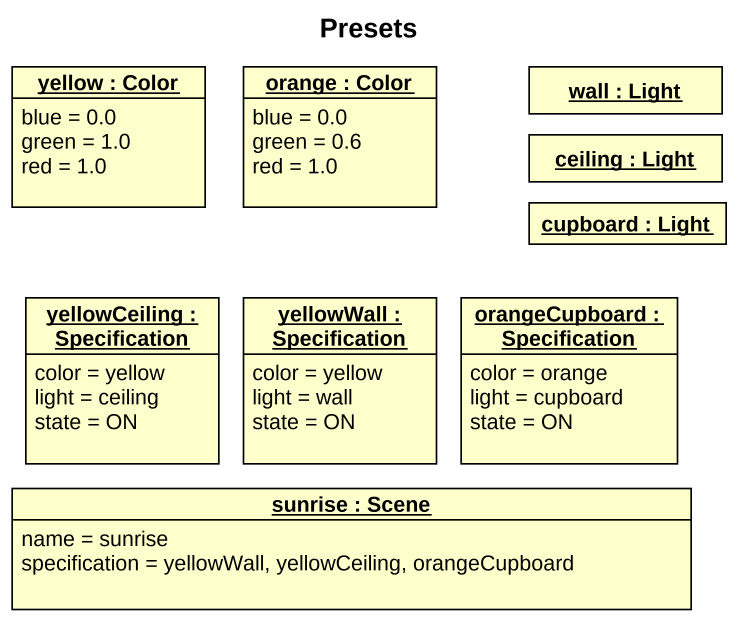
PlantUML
@startuml
title Presets
hide circle
hide empty members
object "yellow : Color" as yellow {
  blue = 0.0
  green = 1.0
  red = 1.0
}
object "orange : Color" as orange {
  blue = 0.0
  green = 0.6
  red = 1.0
}
object "wall : Light" as wall
object "ceiling : Light" as ceiling
object "cupboard : Light" as cupboard
object "yellowCeiling : Specification" as yellowCeiling {
  color = yellow
  light = ceiling
  state = ON
}
object "yellowWall : Specification" as yellowWall {
  color = yellow
  light = wall
  state = ON
}
object "orangeCupboard : Specification" as orangeCupboard {
  color = orange
  light = cupboard
  state = ON
}
object "sunrise : Scene" as sunrise {
  name = sunrise
  specification = yellowWall, yellowCeiling, orangeCupboard
}
@enduml
